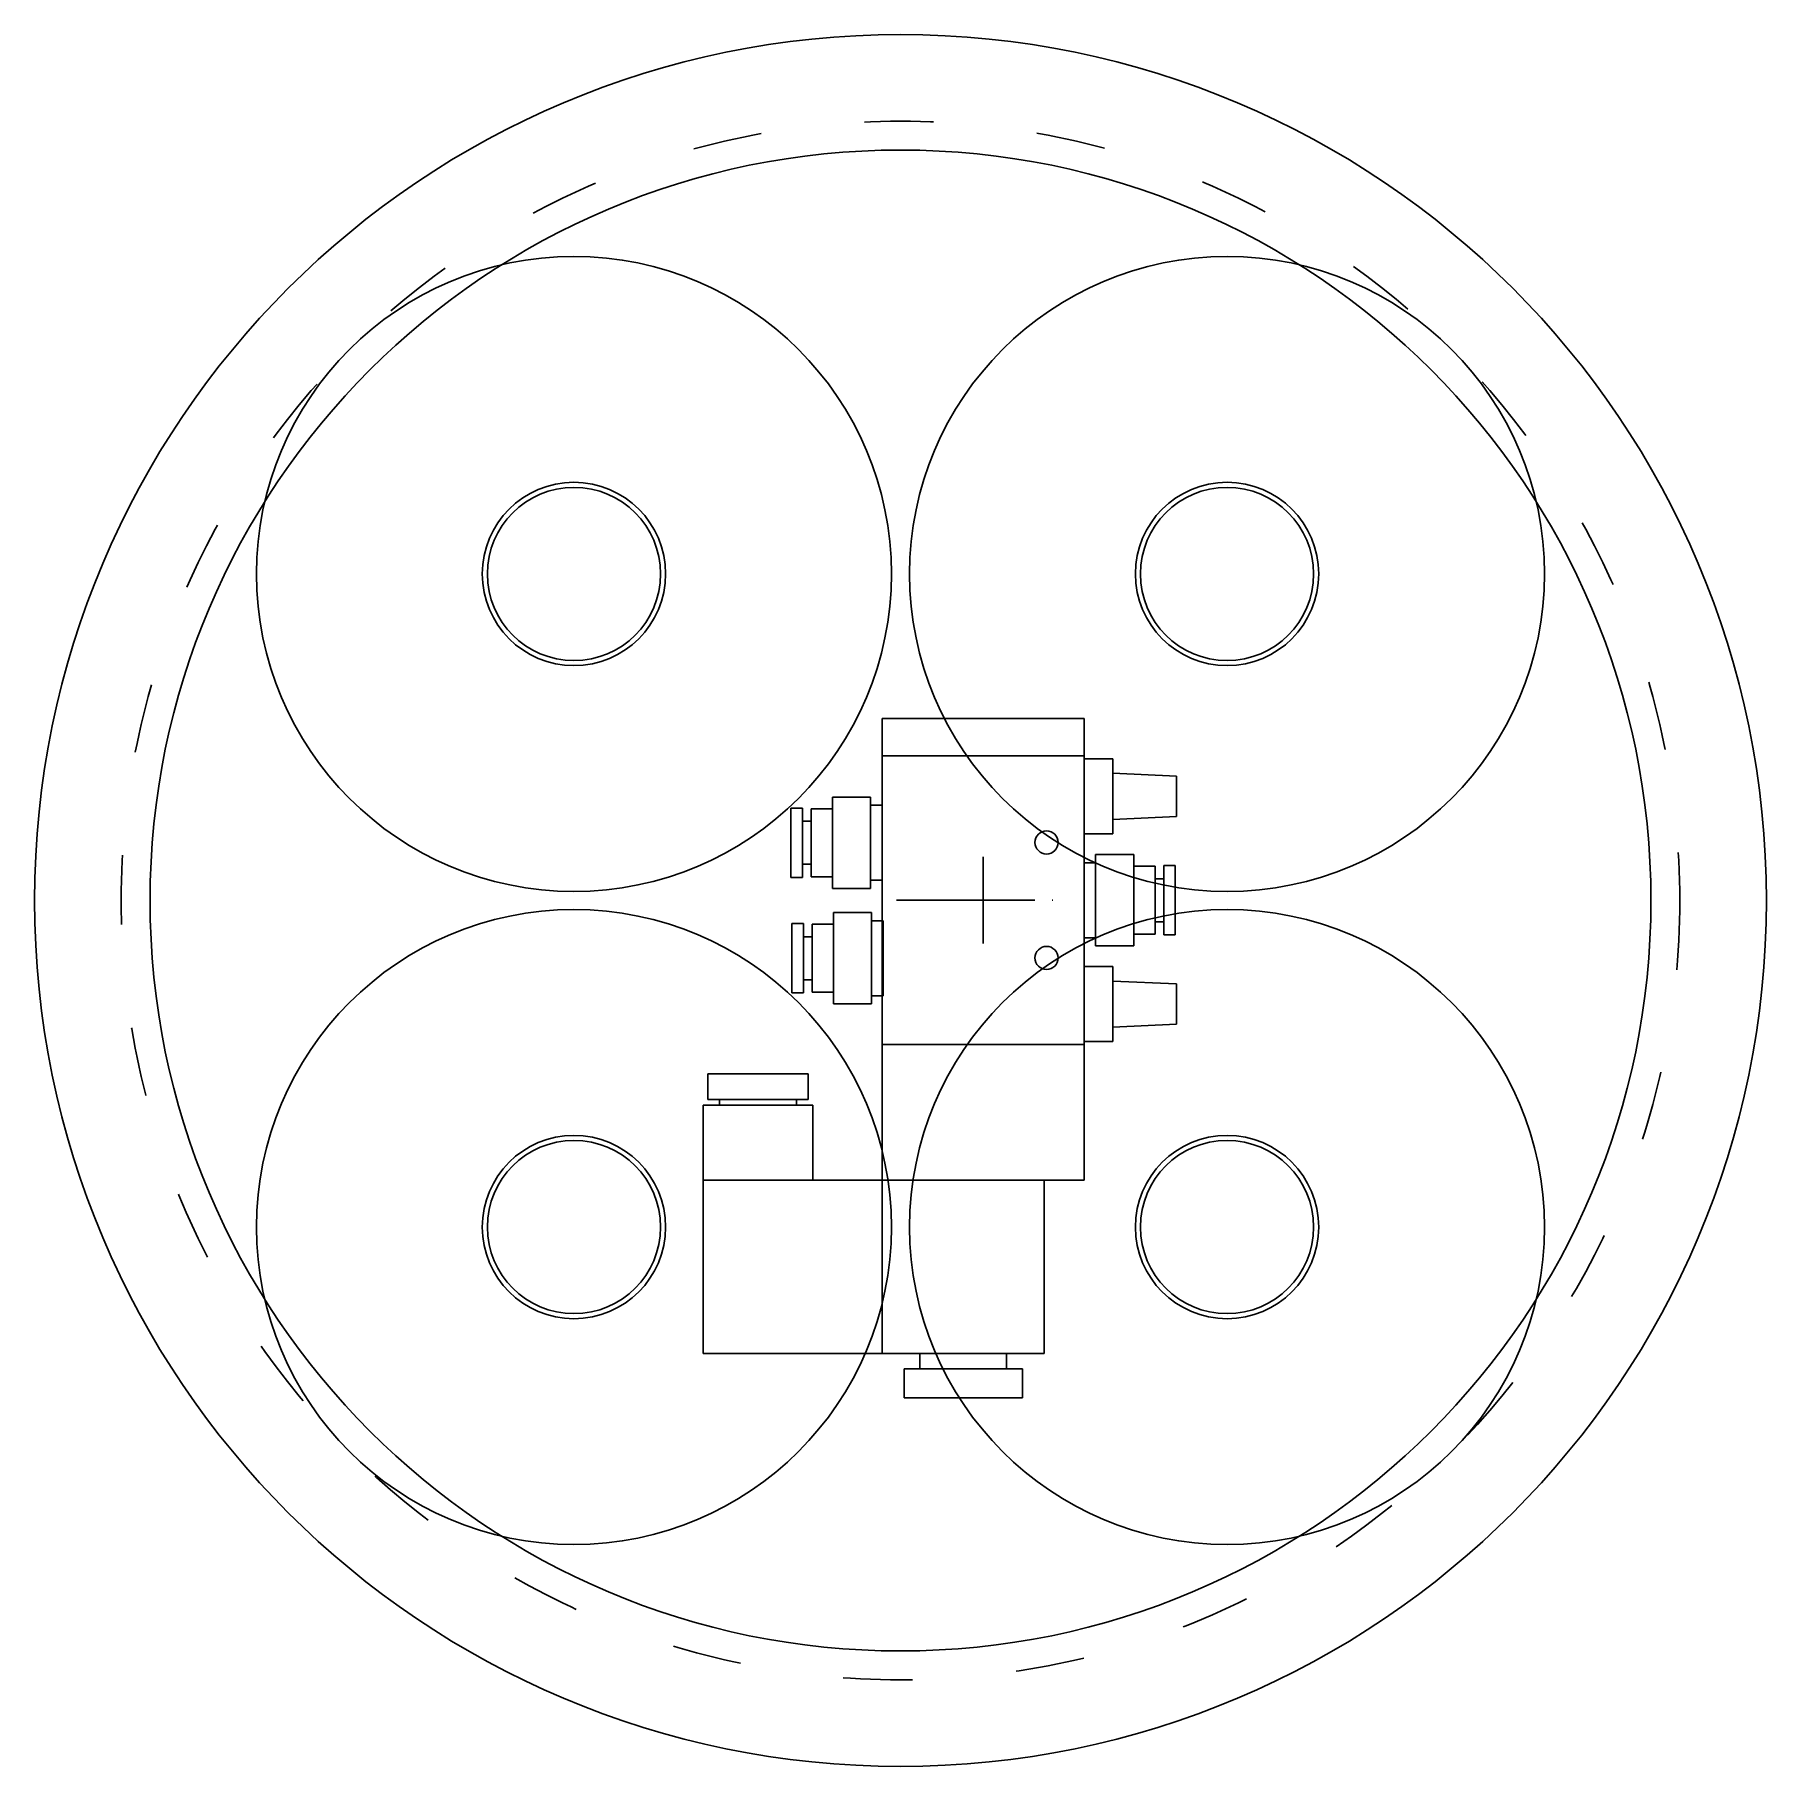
# Model space of a CAD drawing. Header units: millimetres. Extents: x -150 to 150, y -150 to 150.
import ezdxf

# ---------------------------------------------------------------- set-up
doc = ezdxf.new("R2010")
doc.units = ezdxf.units.MM
doc.linetypes.add('ACAD_ISO03W100', pattern=[30, 12, -18])
doc.linetypes.add('ACAD_ISO04W100', pattern=[30, 24, -3, 0, -3])
for name, color, linetype, lineweight, true_color in [('5-way Valve', 16, 'Continuous', 25, 0x800000), ('Bottles', 4, 'Continuous', 25, 0x00ffff), ('Bucket', 30, 'Continuous', 25, 0xff7f00)]:
    doc.layers.add(name, color=color, linetype=linetype, lineweight=lineweight, true_color=true_color)

msp = doc.modelspace()

# ---------------------------------------------------------------- linework, layer by layer
at = {"layer": '5-way Valve'}
for p, q in [((31.8, 31.55), (-3.2, 31.55)), ((-3.2, 31.55), (-3.2, 25.05)), ((31.8, 25.05), (31.8, 31.55)), ((31.8, 25.05), (-3.2, 25.05)), ((-3.2, 25.05), (-3.2, -24.95)), ((-3.2, 25.05), (31.8, 25.05)), ((31.8, 25.05), (-3.2, 25.05)), ((31.8, -24.95), (31.8, 25.05)), ((36.8, 24.55), (31.8, 24.55)), ((31.8, 24.55), (31.8, 11.55)), ((36.8, 11.55), (36.8, 24.55)), ((36.8, 11.55), (36.8, 24.55)), ((36.8, 11.55), (36.8, 24.55)), ((36.8, 22.05), (47.8, 21.55)), ((47.8, 14.55), (47.8, 21.55)), ((-17, 16), (-19, 16)), ((-19, 16), (-19, 4)), ((-17, 4), (-17, 16)), ((-11.8, 15.9), (-15.5, 15.9)), ((-15.5, 15.9), (-15.5, 4.1)), ((-5.2, 17.9), (-11.8, 17.9)), ((-11.8, 17.9), (-11.8, 2.1)), ((-11.8, 4.1), (-11.8, 15.9)), ((-5.2, 2.1), (-5.2, 17.9)), ((-3.2, 16.5), (-5.2, 16.5)), ((-5.2, 16.5), (-5.2, 3.5)), ((-3.2, 3.5), (-3.2, 16.5)), ((-15.5, 13.73), (-17, 13.73)), ((-17, 13.73), (-17, 6.27)), ((-15.5, 6.27), (-15.5, 13.73)), ((36.8, 14.05), (47.8, 14.55)), ((31.8, 11.55), (36.8, 11.55)), ((-17, 6.27), (-15.5, 6.27)), ((33.8, 6.55), (31.8, 6.55)), ((31.8, 6.55), (31.8, -6.45)), ((40.4, 7.95), (33.8, 7.95)), ((33.8, 7.95), (33.8, -7.85)), ((33.8, -6.45), (33.8, 6.55)), ((40.4, -7.85), (40.4, 7.95)), ((47.6, 6.05), (45.6, 6.05)), ((45.6, 6.05), (45.6, -5.95)), ((47.6, -5.95), (47.6, 6.05)), ((-19, 4), (-17, 4)), ((-15.5, 4.1), (-11.8, 4.1)), ((-5.2, 3.5), (-3.2, 3.5)), ((44.1, 5.95), (40.4, 5.95)), ((40.4, 5.95), (40.4, -5.85)), ((44.1, -5.85), (44.1, 5.95)), ((45.6, 3.78), (44.1, 3.78)), ((44.1, 3.78), (44.1, -3.68)), ((45.6, -3.68), (45.6, 3.78)), ((-11.8, 2.1), (-5.2, 2.1)), ((-5, -2.1), (-11.6, -2.1)), ((-11.6, -2.1), (-11.6, -17.9)), ((-5, -17.9), (-5, -2.1)), ((-16.8, -4), (-18.8, -4)), ((-18.8, -4), (-18.8, -16)), ((-16.8, -16), (-16.8, -4)), ((-11.6, -4.1), (-15.3, -4.1)), ((-15.3, -4.1), (-15.3, -15.9)), ((-11.6, -15.9), (-11.6, -4.1)), ((-3, -3.5), (-5, -3.5)), ((-5, -3.5), (-5, -16.5)), ((-3, -16.5), (-3, -3.5)), ((40.4, -5.85), (44.1, -5.85)), ((44.1, -3.68), (45.6, -3.68)), ((45.6, -5.95), (47.6, -5.95)), ((-15.3, -6.27), (-16.8, -6.27)), ((-16.8, -6.27), (-16.8, -13.73)), ((-15.3, -13.73), (-15.3, -6.27)), ((31.8, -6.45), (33.8, -6.45)), ((33.8, -7.85), (40.4, -7.85)), ((36.8, -11.45), (31.8, -11.45)), ((31.8, -11.45), (31.8, -24.45)), ((36.8, -24.45), (36.8, -11.45)), ((-16.8, -13.73), (-15.3, -13.73)), ((36.8, -13.95), (47.8, -14.45)), ((47.8, -21.45), (47.8, -14.45)), ((-18.8, -16), (-16.8, -16)), ((-15.3, -15.9), (-11.6, -15.9)), ((-11.6, -17.9), (-5, -17.9)), ((-5, -16.5), (-3, -16.5)), ((36.8, -21.95), (47.8, -21.45)), ((-3.2, -24.95), (31.8, -24.95)), ((31.8, -24.95), (-3.2, -24.95)), ((-3.2, -24.95), (-3.2, -48.45)), ((31.8, -24.45), (36.8, -24.45)), ((31.8, -48.45), (31.8, -24.95)), ((-16, -30.05), (-33.4, -30.05)), ((-33.4, -30.05), (-33.4, -34.45)), ((-16, -34.45), (-16, -30.05)), ((-15.2, -35.45), (-34.2, -35.45)), ((-34.2, -35.45), (-34.2, -48.45)), ((-33.4, -34.45), (-16, -34.45)), ((-18.04, -34.45), (-31.36, -34.45)), ((-31.36, -34.45), (-31.36, -35.45)), ((-31.36, -35.45), (-18.04, -35.45)), ((-18.04, -35.45), (-18.04, -34.45)), ((-15.2, -48.45), (-15.2, -35.45)), ((-3.2, -48.45), (-34.2, -48.45)), ((-34.2, -48.45), (-34.2, -78.45)), ((-34.2, -48.45), (-15.2, -48.45)), ((-3.2, -48.45), (31.8, -48.45)), ((24.91, -48.45), (-3.2, -48.45)), ((-3.2, -48.45), (-3.2, -78.45)), ((-3.2, -78.45), (-3.2, -48.45)), ((24.91, -78.45), (24.91, -48.45)), ((-34.2, -78.45), (-3.2, -78.45)), ((-3.2, -78.45), (24.91, -78.45)), ((18.36, -78.45), (3.36, -78.45)), ((3.36, -78.45), (3.36, -81.14)), ((18.36, -81.14), (18.36, -78.45)), ((21.11, -81.14), (0.61, -81.14)), ((0.61, -81.14), (0.61, -86.14)), ((3.36, -81.14), (18.36, -81.14)), ((21.11, -86.14), (21.11, -81.14)), ((0.61, -86.14), (21.11, -86.14))]:
    msp.add_line(p, q, dxfattribs=at)
at = {"layer": '5-way Valve', "linetype": 'ACAD_ISO04W100'}
for p, q in [((14.3, -7.45), (14.3, 7.55)), ((-0.7, 0.05), (29.3, 0.05))]:
    msp.add_line(p, q, dxfattribs=at)
at = {"layer": '5-way Valve'}
for centre in [(25.3, 10.05), (25.3, -9.95)]:
    msp.add_circle(centre, 2, dxfattribs=at)
at = {"layer": 'Bottles'}
for centre, radius in [((-56.57, 56.57), 55), ((56.57, 56.57), 55), ((-56.57, 56.57), 15), ((56.57, 56.57), 15), ((-56.57, -56.57), 55), ((56.57, -56.57), 55), ((-56.57, -56.57), 15), ((56.57, -56.57), 15)]:
    msp.add_circle(centre, radius, dxfattribs=at)
at = {"layer": 'Bucket'}
for centre, radius in [((0, 0), 150), ((0, 0), 130), ((-56.57, 56.57), 15.88), ((56.57, 56.57), 15.88), ((-56.57, -56.57), 15.88), ((56.57, -56.57), 15.88)]:
    msp.add_circle(centre, radius, dxfattribs=at)
at = {"layer": 'Bucket', "linetype": 'ACAD_ISO03W100'}
msp.add_circle((0, 0), 135, dxfattribs=at)

doc.saveas('drawing.dxf')
